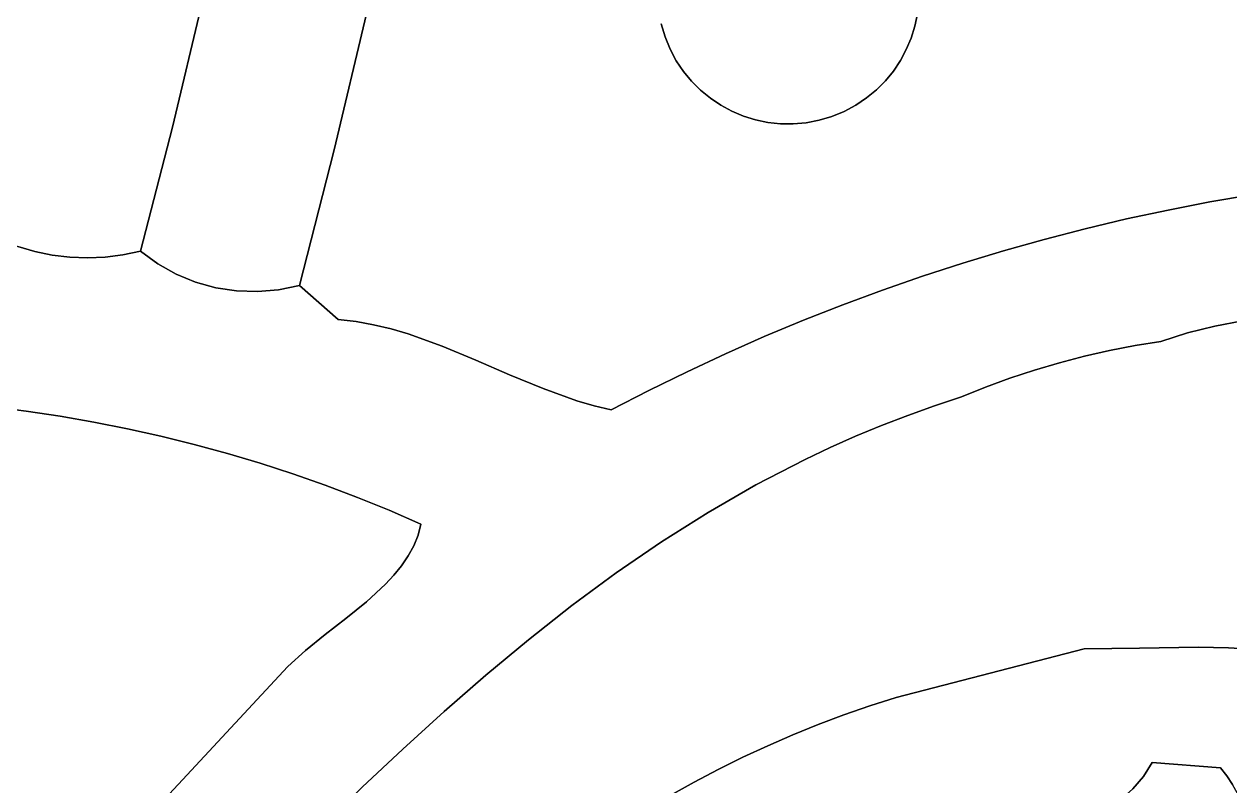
# Model space of a CAD drawing. Header units: inches. Extents: x 36.3 to 71.4, y 17.4 to 61.7.
# Drawn here: x 55.745 to 59.469, y 28.275 to 30.629 of the extents above; entities that cross this region are included whole.
import ezdxf

# ---------------------------------------------------------------- set-up
doc = ezdxf.new("R2010")
doc.units = ezdxf.units.IN
doc.layers.add('SURFACES_FOR_SKETCHUP', color=7, linetype='Continuous')

msp = doc.modelspace()

# ---------------------------------------------------------------- linework, layer by layer
at = {"layer": 'SURFACES_FOR_SKETCHUP'}
for points, invisible_edges in [([(58.509, 30.7396), (59.407, 30.0793), (59.3828, 31.506)], 11), ([(59.4638, 31.4881), (59.3828, 31.506), (59.407, 30.0793)], 10), ([(59.407, 30.0793), (59.5363, 30.1016), (59.4638, 31.4881)], 10), ([(59.5452, 31.4727), (59.4638, 31.4881), (59.5363, 30.1016)], 10), ([(57.9708, 31.1052), (57.7409, 30.8985), (57.7245, 30.5898)], 11), ([(57.7245, 30.5898), (57.9311, 30.36), (57.9708, 31.1052)], 11), ([(58.4861, 30.8589), (57.9708, 31.1052), (57.9311, 30.36)], 11), ([(57.7409, 30.8985), (57.7259, 30.8628), (57.7245, 30.5898)], 10), ([(57.7127, 30.6295), (57.7245, 30.5898), (57.7259, 30.8628)], 10), ([(58.4697, 30.5502), (58.4861, 30.8589), (57.9311, 30.36)], 11), ([(58.4697, 30.5502), (58.4847, 30.5859), (58.4861, 30.8589)], 10), ([(58.4979, 30.8192), (58.4861, 30.8589), (58.4847, 30.5859)], 10), ([(58.4847, 30.5859), (58.4962, 30.623), (58.4979, 30.8192)], 10), ([(58.4962, 30.623), (58.5042, 30.6611), (58.4979, 30.8192)], 10), ([(58.5085, 30.7001), (59.2782, 30.0543), (58.509, 30.7396)], 3), ([(59.407, 30.0793), (58.509, 30.7396), (59.2782, 30.0543)], 3), ([(55.6404, 30.6584), (56.2031, 30.3106), (55.6568, 30.6898)], 3), ([(56.2946, 30.6961), (55.6568, 30.6898), (56.2031, 30.3106)], 3), ([(56.2031, 30.3106), (56.7028, 30.2405), (56.2946, 30.6961)], 3), ([(56.8028, 30.6611), (56.2946, 30.6961), (56.7028, 30.2405)], 3), ([(58.5042, 30.6611), (59.2782, 30.0543), (58.5085, 30.7001)], 3), ([(55.621, 30.6286), (56.2031, 30.3106), (55.6404, 30.6584)], 3), ([(56.7028, 30.2405), (57.7402, 30.5516), (56.8028, 30.6611)], 3), ([(57.7127, 30.6295), (56.8028, 30.6611), (57.7245, 30.5898)], 3), ([(57.7245, 30.5898), (56.8028, 30.6611), (57.7402, 30.5516)], 3), ([(58.4962, 30.623), (59.1501, 30.0268), (58.5042, 30.6611)], 3), ([(59.2782, 30.0543), (58.5042, 30.6611), (59.1501, 30.0268)], 3), ([(55.5986, 30.6007), (56.2031, 30.3106), (55.621, 30.6286)], 3), ([(58.4847, 30.5859), (59.0226, 29.9966), (58.4962, 30.623)], 3), ([(59.1501, 30.0268), (58.4962, 30.623), (59.0226, 29.9966)], 3), ([(55.5986, 30.6007), (55.5735, 30.5748), (56.2031, 30.3106)], 10), ([(55.674, 29.9617), (56.2031, 30.3106), (55.5735, 30.5748)], 11), ([(57.7245, 30.5898), (57.7402, 30.5516), (57.897, 30.3783)], 10), ([(57.9311, 30.36), (57.7245, 30.5898), (57.897, 30.3783)], 3), ([(58.4697, 30.5502), (59.0226, 29.9966), (58.4847, 30.5859)], 3), ([(57.7402, 30.5516), (56.7028, 30.2405), (57.7593, 30.5158)], 3), ([(57.8647, 30.3999), (57.7402, 30.5516), (57.8346, 30.4246)], 3), ([(57.897, 30.3783), (57.7402, 30.5516), (57.8647, 30.3999)], 3), ([(57.7402, 30.5516), (57.7593, 30.5158), (57.8346, 30.4246)], 10), ([(58.2398, 30.3436), (58.4697, 30.5502), (57.9311, 30.36)], 11), ([(58.4697, 30.5502), (58.2398, 30.3436), (58.4513, 30.5161)], 3), ([(58.4513, 30.5161), (58.8958, 29.9639), (58.4697, 30.5502)], 3), ([(59.0226, 29.9966), (58.4697, 30.5502), (58.8958, 29.9639)], 3), ([(57.7593, 30.5158), (56.7028, 30.2405), (57.7816, 30.4827)], 3), ([(57.8068, 30.4522), (57.8346, 30.4246), (57.7593, 30.5158)], 10), ([(57.7593, 30.5158), (57.7816, 30.4827), (57.8068, 30.4522)], 8), ([(58.2398, 30.3436), (58.278, 30.3593), (58.4513, 30.5161)], 10), ([(58.4513, 30.5161), (58.278, 30.3593), (58.4297, 30.4838)], 3), ([(58.4297, 30.4838), (58.8958, 29.9639), (58.4513, 30.5161)], 3), ([(57.0366, 29.6338), (57.7816, 30.4827), (56.7028, 30.2405)], 11), ([(57.1407, 29.5906), (57.7816, 30.4827), (57.0366, 29.6338)], 3), ([(57.7816, 30.4827), (57.1407, 29.5906), (57.8068, 30.4522)], 3), ([(58.4297, 30.4838), (58.278, 30.3593), (58.4051, 30.4536)], 3), ([(58.4051, 30.4536), (58.7698, 29.9285), (58.4297, 30.4838)], 3), ([(58.8958, 29.9639), (58.4297, 30.4838), (58.7698, 29.9285)], 3), ([(57.2442, 29.5456), (57.8068, 30.4522), (57.1407, 29.5906)], 3), ([(57.8068, 30.4522), (57.2442, 29.5456), (57.8346, 30.4246)], 3), ([(57.348, 29.5026), (57.8346, 30.4246), (57.2442, 29.5456)], 3), ([(57.7925, 29.5549), (57.8346, 30.4246), (57.348, 29.5026)], 11), ([(57.8346, 30.4246), (57.7925, 29.5549), (57.8647, 30.3999)], 3), ([(58.278, 30.3593), (58.3138, 30.3784), (58.4051, 30.4536)], 10), ([(58.3774, 30.4258), (58.4051, 30.4536), (58.3138, 30.3784)], 10), ([(58.3138, 30.3784), (58.347, 30.4007), (58.3774, 30.4258)], 8), ([(58.347, 30.4007), (58.6445, 29.8907), (58.3774, 30.4258)], 3), ([(58.3774, 30.4258), (58.7698, 29.9285), (58.4051, 30.4536)], 3), ([(58.7698, 29.9285), (58.3774, 30.4258), (58.6445, 29.8907)], 3), ([(57.8647, 30.3999), (57.7925, 29.5549), (57.897, 30.3783)], 3), ([(58.3138, 30.3784), (58.6445, 29.8907), (58.347, 30.4007)], 3), ([(57.9113, 29.6103), (57.897, 30.3783), (57.7925, 29.5549)], 3), ([(57.897, 30.3783), (57.9113, 29.6103), (57.9311, 30.36)], 3), ([(57.9311, 30.36), (57.9113, 29.6103), (57.9668, 30.345)], 3), ([(57.9311, 30.36), (57.9668, 30.345), (58.2398, 30.3436)], 10), ([(58.2398, 30.3436), (58.3964, 29.8073), (58.278, 30.3593)], 3), ([(58.278, 30.3593), (58.5201, 29.8502), (58.3138, 30.3784)], 3), ([(58.5201, 29.8502), (58.278, 30.3593), (58.3964, 29.8073)], 3), ([(58.6445, 29.8907), (58.3138, 30.3784), (58.5201, 29.8502)], 3), ([(58.0311, 29.6633), (57.9668, 30.345), (57.9113, 29.6103)], 3), ([(57.9668, 30.345), (58.0311, 29.6633), (58.0039, 30.3334)], 3), ([(57.9668, 30.345), (58.0039, 30.3334), (58.2002, 30.3318)], 10), ([(58.2002, 30.3318), (58.2398, 30.3436), (57.9668, 30.345)], 10), ([(58.0039, 30.3334), (58.0311, 29.6633), (58.042, 30.3254)], 3), ([(58.0039, 30.3334), (58.042, 30.3254), (58.2002, 30.3318)], 10), ([(58.1519, 29.7138), (58.042, 30.3254), (58.0311, 29.6633)], 3), ([(58.2002, 30.3318), (58.042, 30.3254), (58.1603, 30.3242)], 3), ([(58.042, 30.3254), (58.1519, 29.7138), (58.081, 30.3211)], 3), ([(58.081, 30.3211), (58.1603, 30.3242), (58.042, 30.3254)], 3), ([(58.081, 30.3211), (58.1205, 30.3207), (58.1603, 30.3242)], 8), ([(58.081, 30.3211), (58.1519, 29.7138), (58.1205, 30.3207)], 3), ([(58.1205, 30.3207), (58.2737, 29.7618), (58.1603, 30.3242)], 3), ([(58.2737, 29.7618), (58.1205, 30.3207), (58.1519, 29.7138)], 3), ([(58.1603, 30.3242), (58.2737, 29.7618), (58.2002, 30.3318)], 3), ([(58.2002, 30.3318), (58.3964, 29.8073), (58.2398, 30.3436)], 3), ([(58.3964, 29.8073), (58.2002, 30.3318), (58.2737, 29.7618)], 3), ([(55.674, 29.9617), (55.7256, 29.9418), (56.2031, 30.3106)], 10), ([(55.7256, 29.9418), (55.7783, 29.9263), (56.2031, 30.3106)], 10), ([(55.832, 29.9152), (56.2031, 30.3106), (55.7783, 29.9263)], 3), ([(55.8863, 29.9086), (56.2031, 30.3106), (55.832, 29.9152)], 3), ([(55.8863, 29.9086), (55.9409, 29.9064), (56.2031, 30.3106)], 10), ([(55.9409, 29.9064), (55.9956, 29.9088), (56.2031, 30.3106)], 10), ([(56.0502, 29.9156), (56.2031, 30.3106), (55.9956, 29.9088)], 3), ([(56.1043, 29.9269), (56.2031, 30.3106), (56.0502, 29.9156)], 2), ([(56.1043, 29.9269), (56.1577, 29.888), (56.2031, 30.3106)], 2), ([(56.2147, 29.8561), (56.2031, 30.3106), (56.1577, 29.888)], 3), ([(56.3372, 29.8142), (56.4011, 29.8044), (56.2031, 30.3106)], 10), ([(56.2147, 29.8561), (56.2748, 29.8314), (56.2031, 30.3106)], 10), ([(56.3372, 29.8142), (56.2031, 30.3106), (56.2748, 29.8314)], 3), ([(56.2031, 30.3106), (56.4011, 29.8044), (56.7028, 30.2405)], 11), ([(56.466, 29.8023), (56.7028, 30.2405), (56.4011, 29.8044)], 3), ([(56.466, 29.8023), (56.5312, 29.8079), (56.7028, 30.2405)], 10), ([(56.5958, 29.8216), (56.7028, 30.2405), (56.5312, 29.8079)], 2), ([(56.5958, 29.8216), (56.7704, 29.7101), (56.7028, 30.2405)], 3), ([(56.8247, 29.7002), (56.7028, 30.2405), (56.7704, 29.7101)], 3), ([(56.8783, 29.6872), (56.7028, 30.2405), (56.8247, 29.7002)], 3), ([(56.9315, 29.6715), (56.7028, 30.2405), (56.8783, 29.6872)], 3), ([(56.9315, 29.6715), (57.0366, 29.6338), (56.7028, 30.2405)], 10), ([(59.407, 30.0793), (59.508, 29.7116), (59.5363, 30.1016)], 3), ([(59.1501, 30.0268), (59.3378, 29.6747), (59.2782, 30.0543)], 3), ([(59.2782, 30.0543), (59.4222, 29.6956), (59.407, 30.0793)], 3), ([(59.4222, 29.6956), (59.2782, 30.0543), (59.3378, 29.6747)], 3), ([(59.508, 29.7116), (59.407, 30.0793), (59.4222, 29.6956)], 3), ([(59.0226, 29.9966), (59.1762, 29.6359), (59.1501, 30.0268)], 3), ([(59.2553, 29.6487), (59.1501, 30.0268), (59.1762, 29.6359)], 3), ([(59.3378, 29.6747), (59.1501, 30.0268), (59.2553, 29.6487)], 3), ([(58.8958, 29.9639), (59.0197, 29.6028), (59.0226, 29.9966)], 3), ([(59.0977, 29.6206), (59.0226, 29.9966), (59.0197, 29.6028)], 3), ([(59.1762, 29.6359), (59.0226, 29.9966), (59.0977, 29.6206)], 3), ([(55.7783, 29.9263), (55.7256, 29.9418), (55.646, 29.4465)], 10), ([(58.7698, 29.9285), (58.9424, 29.5825), (58.8958, 29.9639)], 3), ([(59.0197, 29.6028), (58.8958, 29.9639), (58.9424, 29.5825)], 3), ([(55.646, 29.4465), (55.7513, 29.4333), (55.7783, 29.9263)], 10), ([(55.832, 29.9152), (55.7783, 29.9263), (55.7513, 29.4333)], 10), ([(55.8863, 29.9086), (55.832, 29.9152), (55.7513, 29.4333)], 10), ([(55.7513, 29.4333), (55.8561, 29.4176), (55.8863, 29.9086)], 10), ([(55.9409, 29.9064), (55.8863, 29.9086), (55.8561, 29.4176)], 10), ([(55.8561, 29.4176), (55.9605, 29.3994), (55.9409, 29.9064)], 10), ([(55.9956, 29.9088), (55.9409, 29.9064), (55.9605, 29.3994)], 10), ([(56.1577, 29.888), (55.9956, 29.9088), (55.9605, 29.3994)], 11), ([(56.1577, 29.888), (56.0502, 29.9156), (55.9956, 29.9088)], 9), ([(56.1577, 29.888), (56.1043, 29.9269), (56.0502, 29.9156)], 8), ([(58.6445, 29.8907), (58.7899, 29.5345), (58.7698, 29.9285)], 3), ([(58.9424, 29.5825), (58.7698, 29.9285), (58.8658, 29.5597)], 3), ([(58.8658, 29.5597), (58.7698, 29.9285), (58.7899, 29.5345)], 3), ([(56.2147, 29.8561), (56.1577, 29.888), (55.9605, 29.3994)], 10), ([(58.5201, 29.8502), (58.7148, 29.5068), (58.6445, 29.8907)], 3), ([(58.7899, 29.5345), (58.6445, 29.8907), (58.7148, 29.5068)], 3), ([(55.9605, 29.3994), (56.0644, 29.3788), (56.2147, 29.8561)], 10), ([(56.2748, 29.8314), (56.2147, 29.8561), (56.0644, 29.3788)], 10), ([(56.0644, 29.3788), (56.1678, 29.3557), (56.2748, 29.8314)], 10), ([(56.3372, 29.8142), (56.2748, 29.8314), (56.1678, 29.3557)], 10), ([(58.3964, 29.8073), (58.5568, 29.4494), (58.5201, 29.8502)], 3), ([(58.7148, 29.5068), (58.5201, 29.8502), (58.6406, 29.4768)], 3), ([(58.6406, 29.4768), (58.5201, 29.8502), (58.5568, 29.4494)], 3), ([(56.1678, 29.3557), (56.2706, 29.3302), (56.3372, 29.8142)], 10), ([(56.4011, 29.8044), (56.3372, 29.8142), (56.2706, 29.3302)], 10), ([(56.2706, 29.3302), (56.3728, 29.3023), (56.4011, 29.8044)], 10), ([(56.466, 29.8023), (56.4011, 29.8044), (56.3728, 29.3023)], 10), ([(56.3728, 29.3023), (56.4743, 29.2719), (56.466, 29.8023)], 10), ([(56.7155, 29.7163), (56.5312, 29.8079), (56.466, 29.8023)], 9), ([(56.7155, 29.7163), (56.466, 29.8023), (56.4743, 29.2719)], 11), ([(56.7155, 29.7163), (56.5958, 29.8216), (56.5312, 29.8079)], 8), ([(56.5958, 29.8216), (56.7155, 29.7163), (56.7704, 29.7101)], 8), ([(58.2737, 29.7618), (58.4743, 29.42), (58.3964, 29.8073)], 3), ([(58.5568, 29.4494), (58.3964, 29.8073), (58.4743, 29.42)], 3), ([(58.1519, 29.7138), (58.3931, 29.3886), (58.2737, 29.7618)], 3), ([(58.4743, 29.42), (58.2737, 29.7618), (58.3931, 29.3886)], 3), ([(56.4743, 29.2719), (56.5752, 29.2391), (56.7155, 29.7163)], 10), ([(56.5752, 29.2391), (56.6752, 29.204), (56.7155, 29.7163)], 10), ([(56.7704, 29.7101), (56.7155, 29.7163), (56.6752, 29.204)], 10), ([(56.8247, 29.7002), (56.7704, 29.7101), (56.6752, 29.204)], 10), ([(56.8783, 29.6872), (56.8247, 29.7002), (56.6752, 29.204)], 10), ([(56.6752, 29.204), (56.7745, 29.1664), (56.8783, 29.6872)], 10), ([(56.9315, 29.6715), (56.8783, 29.6872), (56.7745, 29.1664)], 10), ([(58.0311, 29.6633), (58.2345, 29.3204), (58.1519, 29.7138)], 3), ([(58.3931, 29.3886), (58.1519, 29.7138), (58.3132, 29.3554)], 3), ([(58.3132, 29.3554), (58.1519, 29.7138), (58.2345, 29.3204)], 3), ([(59.3378, 29.6747), (59.4644, 28.702), (59.4222, 29.6956)], 3), ([(59.4222, 29.6956), (59.5552, 28.6967), (59.508, 29.7116)], 3), ([(59.5552, 28.6967), (59.4222, 29.6956), (59.4644, 28.702)], 3), ([(57.0366, 29.6338), (56.9315, 29.6715), (56.7745, 29.1664)], 10), ([(57.9113, 29.6103), (58.1569, 29.2836), (58.0311, 29.6633)], 3), ([(58.2345, 29.3204), (58.0311, 29.6633), (58.1569, 29.2836)], 3), ([(59.2553, 29.6487), (59.1762, 29.6359), (59.3724, 28.7037)], 10), ([(59.2553, 29.6487), (59.4644, 28.702), (59.3378, 29.6747)], 3), ([(59.2553, 29.6487), (59.3724, 28.7037), (59.4644, 28.702)], 9), ([(56.7745, 29.1664), (56.873, 29.1265), (57.0366, 29.6338)], 10), ([(57.1407, 29.5906), (57.0366, 29.6338), (56.873, 29.1265)], 10), ([(57.7925, 29.5549), (58.0052, 29.205), (57.9113, 29.6103)], 3), ([(58.1569, 29.2836), (57.9113, 29.6103), (58.0052, 29.205)], 3), ([(59.0197, 29.6028), (59.19, 28.701), (59.0977, 29.6206)], 3), ([(59.1762, 29.6359), (59.0977, 29.6206), (59.19, 28.701)], 10), ([(59.19, 28.701), (59.3724, 28.7037), (59.1762, 29.6359)], 10), ([(56.873, 29.1265), (56.9705, 29.0842), (57.1407, 29.5906)], 10), ([(57.2442, 29.5456), (57.1407, 29.5906), (56.9705, 29.0842)], 10), ([(58.9424, 29.5825), (58.8658, 29.5597), (59.0186, 28.698)], 10), ([(58.9424, 29.5825), (59.19, 28.701), (59.0197, 29.6028)], 3), ([(59.0186, 28.698), (59.19, 28.701), (58.9424, 29.5825)], 10), ([(57.348, 29.5026), (57.2442, 29.5456), (56.9705, 29.0842)], 10), ([(57.6749, 29.497), (57.7925, 29.5549), (57.348, 29.5026)], 10), ([(57.6749, 29.497), (57.8576, 29.12), (57.7925, 29.5549)], 3), ([(58.0052, 29.205), (57.7925, 29.5549), (57.8576, 29.12)], 3), ([(58.7899, 29.5345), (58.7148, 29.5068), (59.0186, 28.698)], 10), ([(58.8658, 29.5597), (58.7899, 29.5345), (59.0186, 28.698)], 10), ([(57.4524, 29.465), (57.348, 29.5026), (56.9705, 29.0842)], 10), ([(57.4524, 29.465), (57.6749, 29.497), (57.348, 29.5026)], 3), ([(57.5052, 29.4495), (57.6749, 29.497), (57.4524, 29.465)], 3), ([(57.5052, 29.4495), (57.5583, 29.4367), (57.6749, 29.497)], 8), ([(57.5583, 29.4367), (57.8576, 29.12), (57.6749, 29.497)], 3), ([(58.7148, 29.5068), (58.6406, 29.4768), (59.0186, 28.698)], 10), ([(56.9705, 29.0842), (57.5738, 28.9331), (57.4524, 29.465)], 11), ([(57.4524, 29.465), (57.5738, 28.9331), (57.5052, 29.4495)], 3), ([(58.6406, 29.4768), (58.5568, 29.4494), (59.0186, 28.698)], 10), ([(55.8, 27.8259), (55.646, 29.4465), (54.7423, 28.7334)], 11), ([(55.646, 29.4465), (55.8, 27.8259), (55.7513, 29.4333)], 3), ([(55.7513, 29.4333), (55.8, 27.8259), (55.8561, 29.4176)], 3), ([(57.5052, 29.4495), (57.5738, 28.9331), (57.5583, 29.4367)], 3), ([(57.8576, 29.12), (57.5583, 29.4367), (57.7139, 29.0293)], 3), ([(57.7139, 29.0293), (57.5583, 29.4367), (57.5738, 28.9331)], 3), ([(58.3931, 29.3886), (58.4381, 28.5481), (58.4743, 29.42)], 3), ([(58.4381, 28.5481), (59.0186, 28.698), (58.4743, 29.42)], 10), ([(58.5568, 29.4494), (58.4743, 29.42), (59.0186, 28.698)], 10), ([(56.5599, 28.6443), (55.8561, 29.4176), (55.8, 27.8259)], 3), ([(55.8561, 29.4176), (56.5599, 28.6443), (55.9605, 29.3994)], 3), ([(55.9605, 29.3994), (56.5599, 28.6443), (56.0644, 29.3788)], 3), ([(58.3132, 29.3554), (58.4381, 28.5481), (58.3931, 29.3886)], 3), ([(56.0644, 29.3788), (56.5599, 28.6443), (56.1678, 29.3557)], 3), ([(56.1678, 29.3557), (56.5599, 28.6443), (56.2706, 29.3302)], 3), ([(58.2345, 29.3204), (58.4381, 28.5481), (58.3132, 29.3554)], 3), ([(56.2706, 29.3302), (56.5599, 28.6443), (56.3728, 29.3023)], 3), ([(58.1569, 29.2836), (58.4381, 28.5481), (58.2345, 29.3204)], 3), ([(56.3728, 29.3023), (56.5599, 28.6443), (56.4743, 29.2719)], 3), ([(56.4743, 29.2719), (56.6139, 28.6934), (56.5752, 29.2391)], 3), ([(56.6139, 28.6934), (56.4743, 29.2719), (56.5599, 28.6443)], 3), ([(58.0052, 29.205), (58.3572, 28.5223), (58.1569, 29.2836)], 3), ([(58.4381, 28.5481), (58.1569, 29.2836), (58.3572, 28.5223)], 3), ([(56.5752, 29.2391), (56.6748, 28.7424), (56.6752, 29.204)], 3), ([(56.6748, 28.7424), (56.5752, 29.2391), (56.6139, 28.6934)], 3), ([(56.7389, 28.7922), (56.6752, 29.204), (56.6748, 28.7424)], 3), ([(56.6752, 29.204), (56.8021, 28.8437), (56.7745, 29.1664)], 3), ([(56.8021, 28.8437), (56.6752, 29.204), (56.7389, 28.7922)], 3), ([(57.8576, 29.12), (58.2771, 28.4944), (58.0052, 29.205)], 3), ([(58.3572, 28.5223), (58.0052, 29.205), (58.2771, 28.4944)], 3), ([(56.7745, 29.1664), (56.8871, 28.9261), (56.873, 29.1265)], 3), ([(56.8608, 28.8978), (56.7745, 29.1664), (56.8021, 28.8437)], 3), ([(56.8871, 28.9261), (56.7745, 29.1664), (56.8608, 28.8978)], 3), ([(56.9705, 29.0842), (56.873, 29.1265), (56.9619, 29.05)], 2), ([(56.9488, 29.0172), (56.9619, 29.05), (56.873, 29.1265)], 10), ([(56.9109, 28.9553), (56.9317, 28.9857), (56.873, 29.1265)], 10), ([(56.9109, 28.9553), (56.873, 29.1265), (56.8871, 28.9261)], 3), ([(56.9317, 28.9857), (56.9488, 29.0172), (56.873, 29.1265)], 10), ([(56.9619, 29.05), (57.4368, 28.8321), (56.9705, 29.0842)], 3), ([(57.5738, 28.9331), (56.9705, 29.0842), (57.4368, 28.8321)], 3), ([(57.7139, 29.0293), (58.1192, 28.4327), (57.8576, 29.12)], 3), ([(58.2771, 28.4944), (57.8576, 29.12), (58.1977, 28.4645)], 3), ([(58.1977, 28.4645), (57.8576, 29.12), (58.1192, 28.4327)], 3), ([(56.9488, 29.0172), (57.3028, 28.7267), (56.9619, 29.05)], 3), ([(57.4368, 28.8321), (56.9619, 29.05), (57.3028, 28.7267)], 3), ([(56.9317, 28.9857), (57.3028, 28.7267), (56.9488, 29.0172)], 3), ([(57.5738, 28.9331), (57.9649, 28.3633), (57.7139, 29.0293)], 3), ([(58.0416, 28.3989), (57.7139, 29.0293), (57.9649, 28.3633)], 3), ([(58.1192, 28.4327), (57.7139, 29.0293), (58.0416, 28.3989)], 3), ([(56.9109, 28.9553), (57.3028, 28.7267), (56.9317, 28.9857)], 3), ([(56.8871, 28.9261), (57.1714, 28.6174), (56.9109, 28.9553)], 3), ([(57.3028, 28.7267), (56.9109, 28.9553), (57.1714, 28.6174)], 3), ([(56.8021, 28.8437), (57.1714, 28.6174), (56.8608, 28.8978)], 3), ([(56.8608, 28.8978), (57.1714, 28.6174), (56.8871, 28.9261)], 3), ([(57.4368, 28.8321), (57.8891, 28.3257), (57.5738, 28.9331)], 3), ([(57.9649, 28.3633), (57.5738, 28.9331), (57.8891, 28.3257)], 3), ([(56.7389, 28.7922), (57.0422, 28.5047), (56.8021, 28.8437)], 3), ([(57.1714, 28.6174), (56.8021, 28.8437), (57.0422, 28.5047)], 3), ([(57.3028, 28.7267), (57.7404, 28.2449), (57.4368, 28.8321)], 3), ([(57.8143, 28.2862), (57.4368, 28.8321), (57.7404, 28.2449)], 3), ([(57.8891, 28.3257), (57.4368, 28.8321), (57.8143, 28.2862)], 3), ([(56.6748, 28.7424), (56.915, 28.3889), (56.7389, 28.7922)], 3), ([(57.0422, 28.5047), (56.7389, 28.7922), (56.915, 28.3889)], 3), ([(55.8, 27.8259), (54.7423, 28.7334), (55.2108, 27.8494)], 11), ([(56.6139, 28.6934), (56.915, 28.3889), (56.6748, 28.7424)], 3), ([(57.1714, 28.6174), (57.596, 28.1568), (57.3028, 28.7267)], 3), ([(57.6677, 28.2018), (57.3028, 28.7267), (57.596, 28.1568)], 3), ([(57.7404, 28.2449), (57.3028, 28.7267), (57.6677, 28.2018)], 3), ([(56.5599, 28.6443), (56.915, 28.3889), (56.6139, 28.6934)], 3), ([(58.4381, 28.5481), (59.0889, 28.2041), (59.0186, 28.698)], 3), ([(59.0186, 28.698), (59.2293, 28.3468), (59.19, 28.701)], 3), ([(59.169, 28.2657), (59.2019, 28.3041), (59.0186, 28.698)], 10), ([(59.0889, 28.2041), (59.1312, 28.2322), (59.0186, 28.698)], 10), ([(59.169, 28.2657), (59.0186, 28.698), (59.1312, 28.2322)], 3), ([(59.2293, 28.3468), (59.0186, 28.698), (59.2019, 28.3041)], 3), ([(59.19, 28.701), (59.2293, 28.3468), (59.3724, 28.7037)], 3), ([(59.44, 28.331), (59.3724, 28.7037), (59.2293, 28.3468)], 3), ([(59.3724, 28.7037), (59.44, 28.331), (59.4644, 28.702)], 3), ([(59.4644, 28.702), (59.44, 28.331), (59.5552, 28.6967)], 3), ([(59.5552, 28.6967), (59.44, 28.331), (59.6435, 28.6866)], 3), ([(59.44, 28.331), (59.4593, 28.3056), (59.6435, 28.6866)], 10), ([(59.7279, 28.6706), (59.6435, 28.6866), (59.4593, 28.3056)], 10), ([(55.8, 27.8259), (56.4189, 27.906), (56.5599, 28.6443)], 3), ([(56.665, 28.1505), (56.5599, 28.6443), (56.4189, 27.906)], 3), ([(56.7894, 28.2707), (56.5599, 28.6443), (56.665, 28.1505)], 3), ([(56.915, 28.3889), (56.5599, 28.6443), (56.7894, 28.2707)], 3), ([(59.4593, 28.3056), (59.4768, 28.2791), (59.7279, 28.6706)], 10), ([(57.0422, 28.5047), (57.456, 28.0615), (57.1714, 28.6174)], 3), ([(57.5254, 28.1101), (57.1714, 28.6174), (57.456, 28.0615)], 3), ([(57.596, 28.1568), (57.1714, 28.6174), (57.5254, 28.1101)], 3), ([(58.3572, 28.5223), (58.4361, 28.024), (58.4381, 28.5481)], 3), ([(58.4616, 28.0198), (58.4381, 28.5481), (58.4361, 28.024)], 3), ([(58.5108, 28.0041), (58.4381, 28.5481), (58.4866, 28.0131)], 3), ([(58.4381, 28.5481), (58.5341, 27.9929), (59.0889, 28.2041)], 11), ([(58.4866, 28.0131), (58.4381, 28.5481), (58.4616, 28.0198)], 3), ([(58.5341, 27.9929), (58.4381, 28.5481), (58.5108, 28.0041)], 3), ([(56.915, 28.3889), (57.3878, 28.0112), (57.0422, 28.5047)], 3), ([(57.456, 28.0615), (57.0422, 28.5047), (57.3878, 28.0112)], 3), ([(58.1977, 28.4645), (58.3579, 28.0217), (58.2771, 28.4944)], 3), ([(58.2771, 28.4944), (58.4102, 28.0258), (58.3572, 28.5223)], 3), ([(58.3841, 28.0251), (58.2771, 28.4944), (58.3579, 28.0217)], 3), ([(58.4102, 28.0258), (58.2771, 28.4944), (58.3841, 28.0251)], 3), ([(58.4361, 28.024), (58.3572, 28.5223), (58.4102, 28.0258)], 3), ([(58.1192, 28.4327), (58.332, 28.0158), (58.1977, 28.4645)], 3), ([(58.3579, 28.0217), (58.1977, 28.4645), (58.332, 28.0158)], 3), ([(58.1192, 28.4327), (58.0416, 28.3989), (58.2813, 27.9957)], 10), ([(58.1192, 28.4327), (58.2813, 27.9957), (58.3064, 28.0071)], 9), ([(58.1192, 28.4327), (58.3064, 28.0071), (58.332, 28.0158)], 9), ([(56.7894, 28.2707), (57.2551, 27.9053), (56.915, 28.3889)], 3), ([(57.3208, 27.9591), (56.915, 28.3889), (57.2551, 27.9053)], 3), ([(57.3878, 28.0112), (56.915, 28.3889), (57.3208, 27.9591)], 3), ([(57.9649, 28.3633), (58.2356, 27.9659), (58.0416, 28.3989)], 3), ([(58.2356, 27.9659), (58.2575, 27.9818), (58.0416, 28.3989)], 10), ([(58.2575, 27.9818), (58.2813, 27.9957), (58.0416, 28.3989)], 10), ([(57.8891, 28.3257), (58.2157, 27.9482), (57.9649, 28.3633)], 3), ([(58.2356, 27.9659), (57.9649, 28.3633), (58.2157, 27.9482)], 3), ([(59.44, 28.331), (59.2293, 28.3468), (59.2019, 28.3041)], 8), ([(57.8891, 28.3257), (57.8143, 28.2862), (58.1822, 27.9079)], 10), ([(58.1822, 27.9079), (58.1979, 27.9288), (57.8891, 28.3257)], 10), ([(58.1979, 27.9288), (58.2157, 27.9482), (57.8891, 28.3257)], 10), ([(59.169, 28.2657), (59.4924, 28.2515), (59.2019, 28.3041)], 3), ([(59.44, 28.331), (59.2019, 28.3041), (59.4593, 28.3056)], 3), ([(59.4593, 28.3056), (59.2019, 28.3041), (59.4768, 28.2791)], 3), ([(59.4768, 28.2791), (59.2019, 28.3041), (59.4924, 28.2515)], 3), ([(57.8143, 28.2862), (57.7404, 28.2449), (58.1687, 27.8857)], 10), ([(58.1687, 27.8857), (58.1822, 27.9079), (57.8143, 28.2862)], 10)]:
    msp.add_3dface(points, dxfattribs=dict(at, invisible_edges=invisible_edges))

doc.saveas('drawing.dxf')
